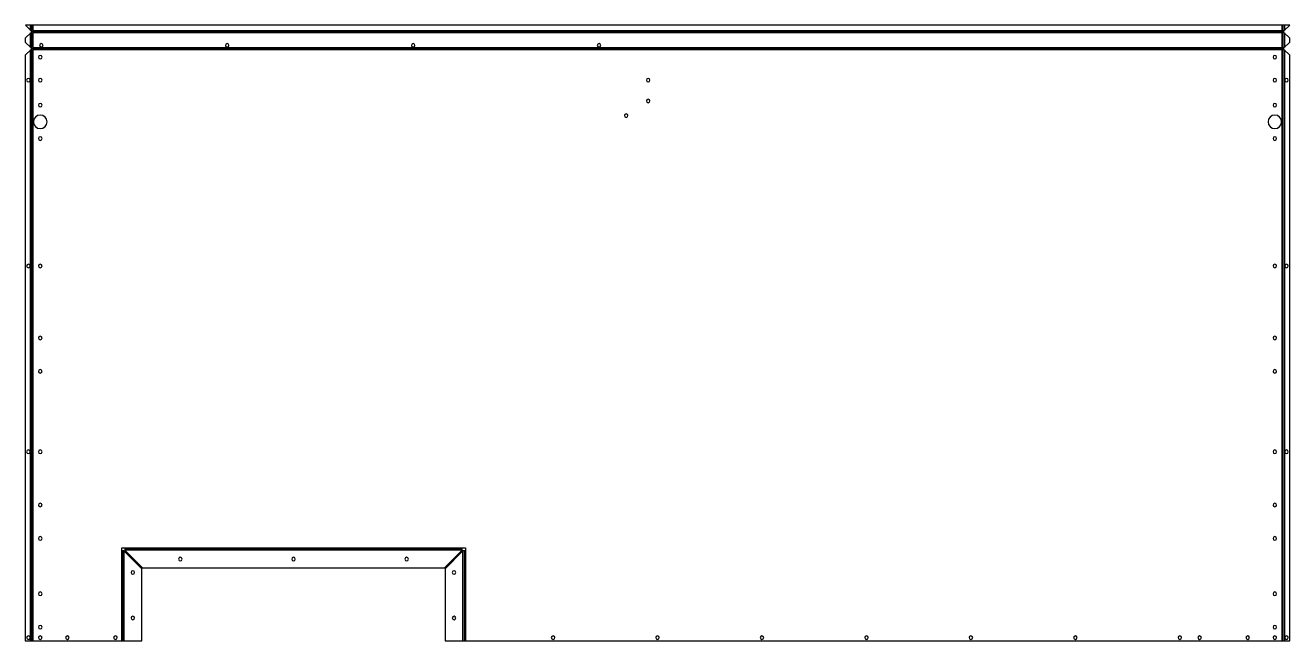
# Model space of a CAD drawing. Header units: millimetres. Extents: x -402 to 809, y 0 to 590.
import ezdxf

# ---------------------------------------------------------------- set-up
doc = ezdxf.new("R2010")
doc.units = ezdxf.units.MM

msp = doc.modelspace()

# ---------------------------------------------------------------- linework, layer by layer
at = {"layer": 'BEND'}
for p, q in [((802.7, 583.4), (-396.2, 583.4)), ((-395.9, 589.5), (-395.9, 583.4)), ((-395.9, 583.4), (-395.9, 567.1)), ((802.4, 583.4), (802.4, 589.5)), ((802.4, 567.1), (802.4, 583.4)), ((802.7, 567.1), (-396.2, 567.1)), ((-395.9, 567.1), (-395.9, 0)), ((802.4, 0), (802.4, 567.1)), ((-308.6, 0), (-308.6, 86)), ((-306.7, 87.9), (16.3, 87.9)), ((18.1, 86), (18.1, 0))]:
    msp.add_line(p, q, dxfattribs=at)
at = {"layer": 'BEND_EXTENT'}
for p, q in [((-397, 584.6), (-397, 589.5)), ((-397, 568.3), (-397, 582.2)), ((-394.7, 589.5), (-394.7, 584.5)), ((-394.7, 584.5), (801.3, 584.5)), ((801.3, 584.5), (801.3, 589.5)), ((803.5, 589.5), (803.5, 584.6)), ((803.5, 582.2), (803.5, 568.3)), ((-397, 0), (-397, 565.9)), ((801.3, 566), (-394.7, 566)), ((-394.7, 566), (-394.7, 0)), ((801.3, 0), (801.3, 566)), ((803.5, 565.9), (803.5, 0)), ((-309.7, 0), (-309.7, 86)), ((-307.5, 86), (-307.5, 0)), ((-306.7, 89), (16.3, 89)), ((16.3, 86.7), (-306.7, 86.7)), ((17, 0), (17, 86)), ((19.3, 86), (19.3, 0))]:
    msp.add_line(p, q, dxfattribs=at)
msp.add_lwpolyline([(801.3, 568.3), (801.3, 582.3), (-394.7, 582.3), (-394.7, 568.3)], close=True, dxfattribs=at)
at = {"layer": 'INTERIOR_PROFILES', "extrusion": (0, 0, -1)}
for centre, radius in [((386.7, 570.3), 1.7), ((208.7, 570.3), 1.7), ((30.7, 570.3), 1.7), ((-147.3, 570.3), 1.7), ((387.7, 559), 1.7), ((-794.3, 559), 1.7), ((399, 537), 1.7), ((387.7, 537), 1.7), ((-194.3, 537), 1.7), ((-794.3, 537), 1.7), ((-805.5, 537), 1.7), ((387.7, 513), 1.7), ((-194.3, 517), 1.7), ((-794.3, 513), 1.7), ((387.7, 497), 6.5), ((-173.3, 503), 1.7), ((-794.3, 497), 6.5), ((387.7, 481), 1.7), ((-794.3, 481), 1.7), ((399, 359), 1.7), ((387.7, 359), 1.7), ((-794.3, 359), 1.7), ((-805.5, 359), 1.7), ((387.7, 290), 1.7), ((-794.3, 290), 1.7), ((387.7, 258), 1.7), ((-794.3, 258), 1.7), ((399, 181), 1.7), ((387.7, 181), 1.7), ((-794.3, 181), 1.7), ((-805.5, 181), 1.7), ((387.7, 130), 1.7), ((-794.3, 130), 1.7), ((387.7, 98), 1.7), ((-794.3, 98), 1.7), ((253.6, 78.2), 1.7), ((145.2, 78.2), 1.7), ((36.9, 78.2), 1.7), ((299, 65.3), 1.7), ((-8.5, 65.3), 1.7), ((387.7, 45), 1.7), ((-794.3, 45), 1.7), ((387.7, 13), 1.7), ((299, 21.8), 1.7), ((-8.5, 21.8), 1.7), ((-794.3, 13), 1.7), ((399, 3), 1.7), ((387.7, 3), 1.7), ((361.7, 3), 1.7), ((315.7, 3), 1.7), ((-103.3, 3), 1.7), ((-203.3, 3), 1.7), ((-303.3, 3), 1.7), ((-403.3, 3), 1.7), ((-503.3, 3), 1.7), ((-603.3, 3), 1.7), ((-703.3, 3), 1.7), ((-722.3, 3), 1.7), ((-768.3, 3), 1.7), ((-794.3, 3), 1.7), ((-805.5, 3), 1.7)]:
    msp.add_circle(centre, radius, dxfattribs=at)
at = {"layer": 'OUTER_PROFILES'}
msp.add_lwpolyline([(808.5, 577.2), (803, 582.7, -0.414214), (803, 584.1), (808.5, 589.5), (-401.9, 589.5), (-396.5, 584.1, -0.414214), (-396.5, 582.7), (-402, 577.2), (-402, 573.3), (-396.5, 567.8, -0.414214), (-396.5, 566.4), (-402, 560.9), (-402, 0), (-290.5, 0), (-290.5, 69), (-307.5, 86), (-309.7, 86), (-309.7, 89), (-306.7, 89), (-306.7, 86.7), (-289.7, 69.7), (-0.7, 69.7), (16.3, 86.7), (16.3, 89), (19.3, 89), (19.3, 86), (17, 86), (0, 69), (0, 0), (808.5, 0), (808.5, 560.9), (803, 566.4, -0.414214), (803, 567.8), (808.5, 573.3)], format="xyb", close=True, dxfattribs=at)

doc.saveas('drawing.dxf')
